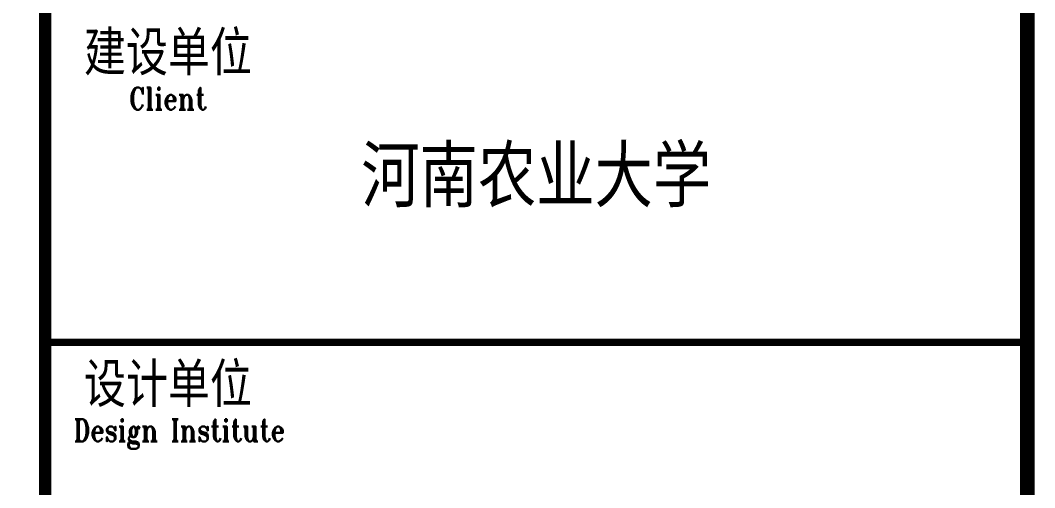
# Model space of a CAD drawing. Extents: x -345393 to -54719, y 203828 to 476815.
# Drawn here: x -181794 to -177663, y 244781 to 246684 of the extents above; entities that cross this region are included whole.
import ezdxf
from ezdxf.enums import TextEntityAlignment as Align

# ---------------------------------------------------------------- set-up
doc = ezdxf.new("R2010")
doc.units = 0
doc.header["$LTSCALE"] = 1000
doc.header["$MEASUREMENT"] = 0
doc.layers.get('0').update_dxf_attribs({"color": 252, "linetype": 'CONTINUOUS'})
doc.layers.add('图框', color=252, linetype='CONTINUOUS')
doc.styles.add('TKZ1_tjhts.shx', font='tjromant.shx', dxfattribs={"bigfont": 'tjhts.shx'})
doc.styles.add('TKZ2_tjkts.shx', font='tjromant.shx', dxfattribs={"bigfont": 'tjkts.shx'})

# ---------------------------------------------------------------- blocks, each defined once
blk = doc.blocks.new('TJAD_TK_A1')
at = {"const_width": 1}
blk.add_lwpolyline([(1251.379, 940.449), (1251.379, 366.449)], dxfattribs=at)
at = {"layer": '图框', "const_width": 1.2}
blk.add_lwpolyline([(1331.379, 940.449), (525.379, 940.449), (525.379, 366.449), (1331.379, 366.449)], close=True, dxfattribs=at)
at = {"layer": '图框', "const_width": 0.6}
blk.add_lwpolyline([(1251.379, 740.449), (1331.379, 740.449)], dxfattribs=at)
at = {"style": 'TKZ2_tjkts.shx'}
for s, p in [('建设单位', (1261.379, 763.997)), ('设计单位', (1261.379, 736.997))]:
    blk.add_text(s, height=3.6, dxfattribs=at).set_placement(p, align=Align.MIDDLE_CENTER)
at = {"style": 'TKZ2_tjkts.shx', "width": 0.8}
for s, p in [('Client', (1261.379, 760.297)), ('Design Institute', (1262.311, 733.297))]:
    blk.add_text(s, height=1.8, dxfattribs=at).set_placement(p, align=Align.MIDDLE_CENTER)
at = {"layer": '图框', "style": 'TKZ1_tjhts.shx'}
blk.add_text('河南农业大学', height=5, dxfattribs=at).set_placement((1291.379, 753.949), align=Align.MIDDLE_CENTER)

msp = doc.modelspace()

# ---------------------------------------------------------------- block references
at = {"layer": '图框', "xscale": 50, "yscale": 50, "zscale": 50}
msp.add_blockref('TJAD_TK_A1', (-244261.63982, 208349.90246), dxfattribs=at)

doc.saveas('drawing.dxf')
